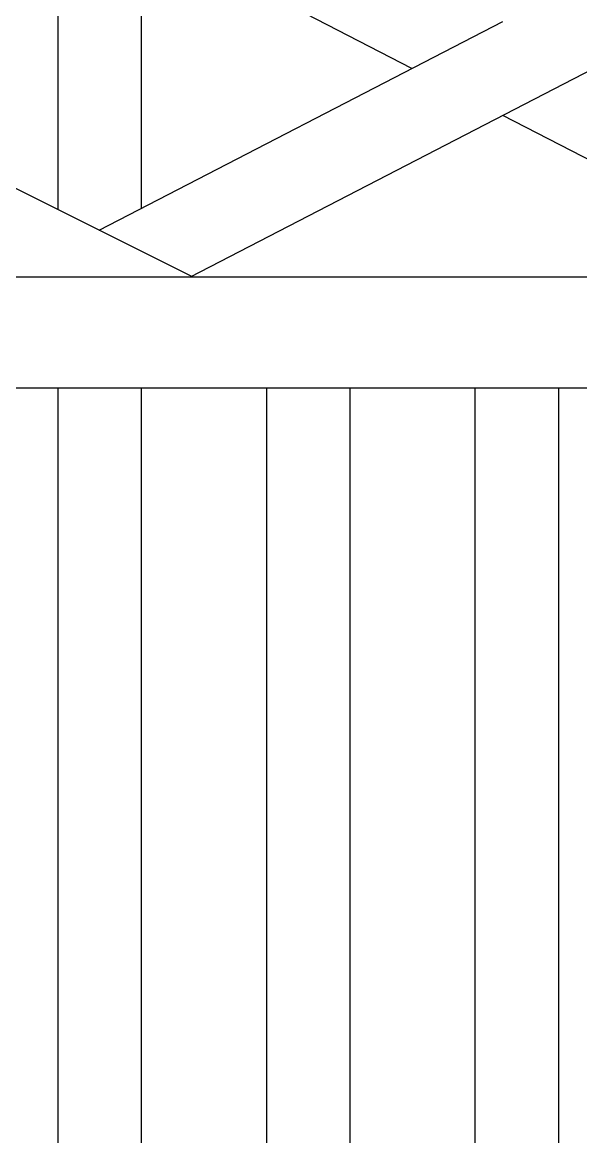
# Model space of a CAD drawing. Header units: millimetres. Extents: x 1251.1 to 1334.1, y 1577.6 to 1641.3.
# Drawn here: x 1297.888 to 1298.618, y 1598.069 to 1599.527 of the extents above; entities that cross this region are included whole.
import ezdxf

# ---------------------------------------------------------------- set-up
doc = ezdxf.new("R2010")
doc.units = ezdxf.units.MM
doc.layers.add('STACCIONATA', color=35, linetype='Continuous')

msp = doc.modelspace()

# ---------------------------------------------------------------- linework, layer by layer
at = {"layer": 'STACCIONATA'}
for p, q in [((1298.3973, 1599.4666), (1297.9885, 1599.678)), ((1297.9344, 1599.651), (1297.9344, 1599.2822)), ((1298.0434, 1599.6496), (1298.0434, 1599.2835)), ((1297.9885, 1599.2551), (1298.516, 1599.528)), ((1297.5655, 1599.4666), (1298.1092, 1599.1948)), ((1298.1076, 1599.194), (1298.6346, 1599.4666)), ((1298.9244, 1599.194), (1298.516, 1599.4052)), ((1294.7174, 1599.194), (1299.043, 1599.194)), ((1294.7174, 1599.0486), (1299.043, 1599.0486)), ((1297.9344, 1599.0486), (1297.9344, 1597.9399)), ((1298.0434, 1599.0486), (1298.0434, 1597.9399)), ((1298.207, 1599.0486), (1298.207, 1597.9399)), ((1298.316, 1599.0486), (1298.316, 1597.9399)), ((1298.4796, 1599.0486), (1298.4796, 1597.9399)), ((1298.5887, 1599.0486), (1298.5887, 1597.9399))]:
    msp.add_line(p, q, dxfattribs=at)

doc.saveas('drawing.dxf')
